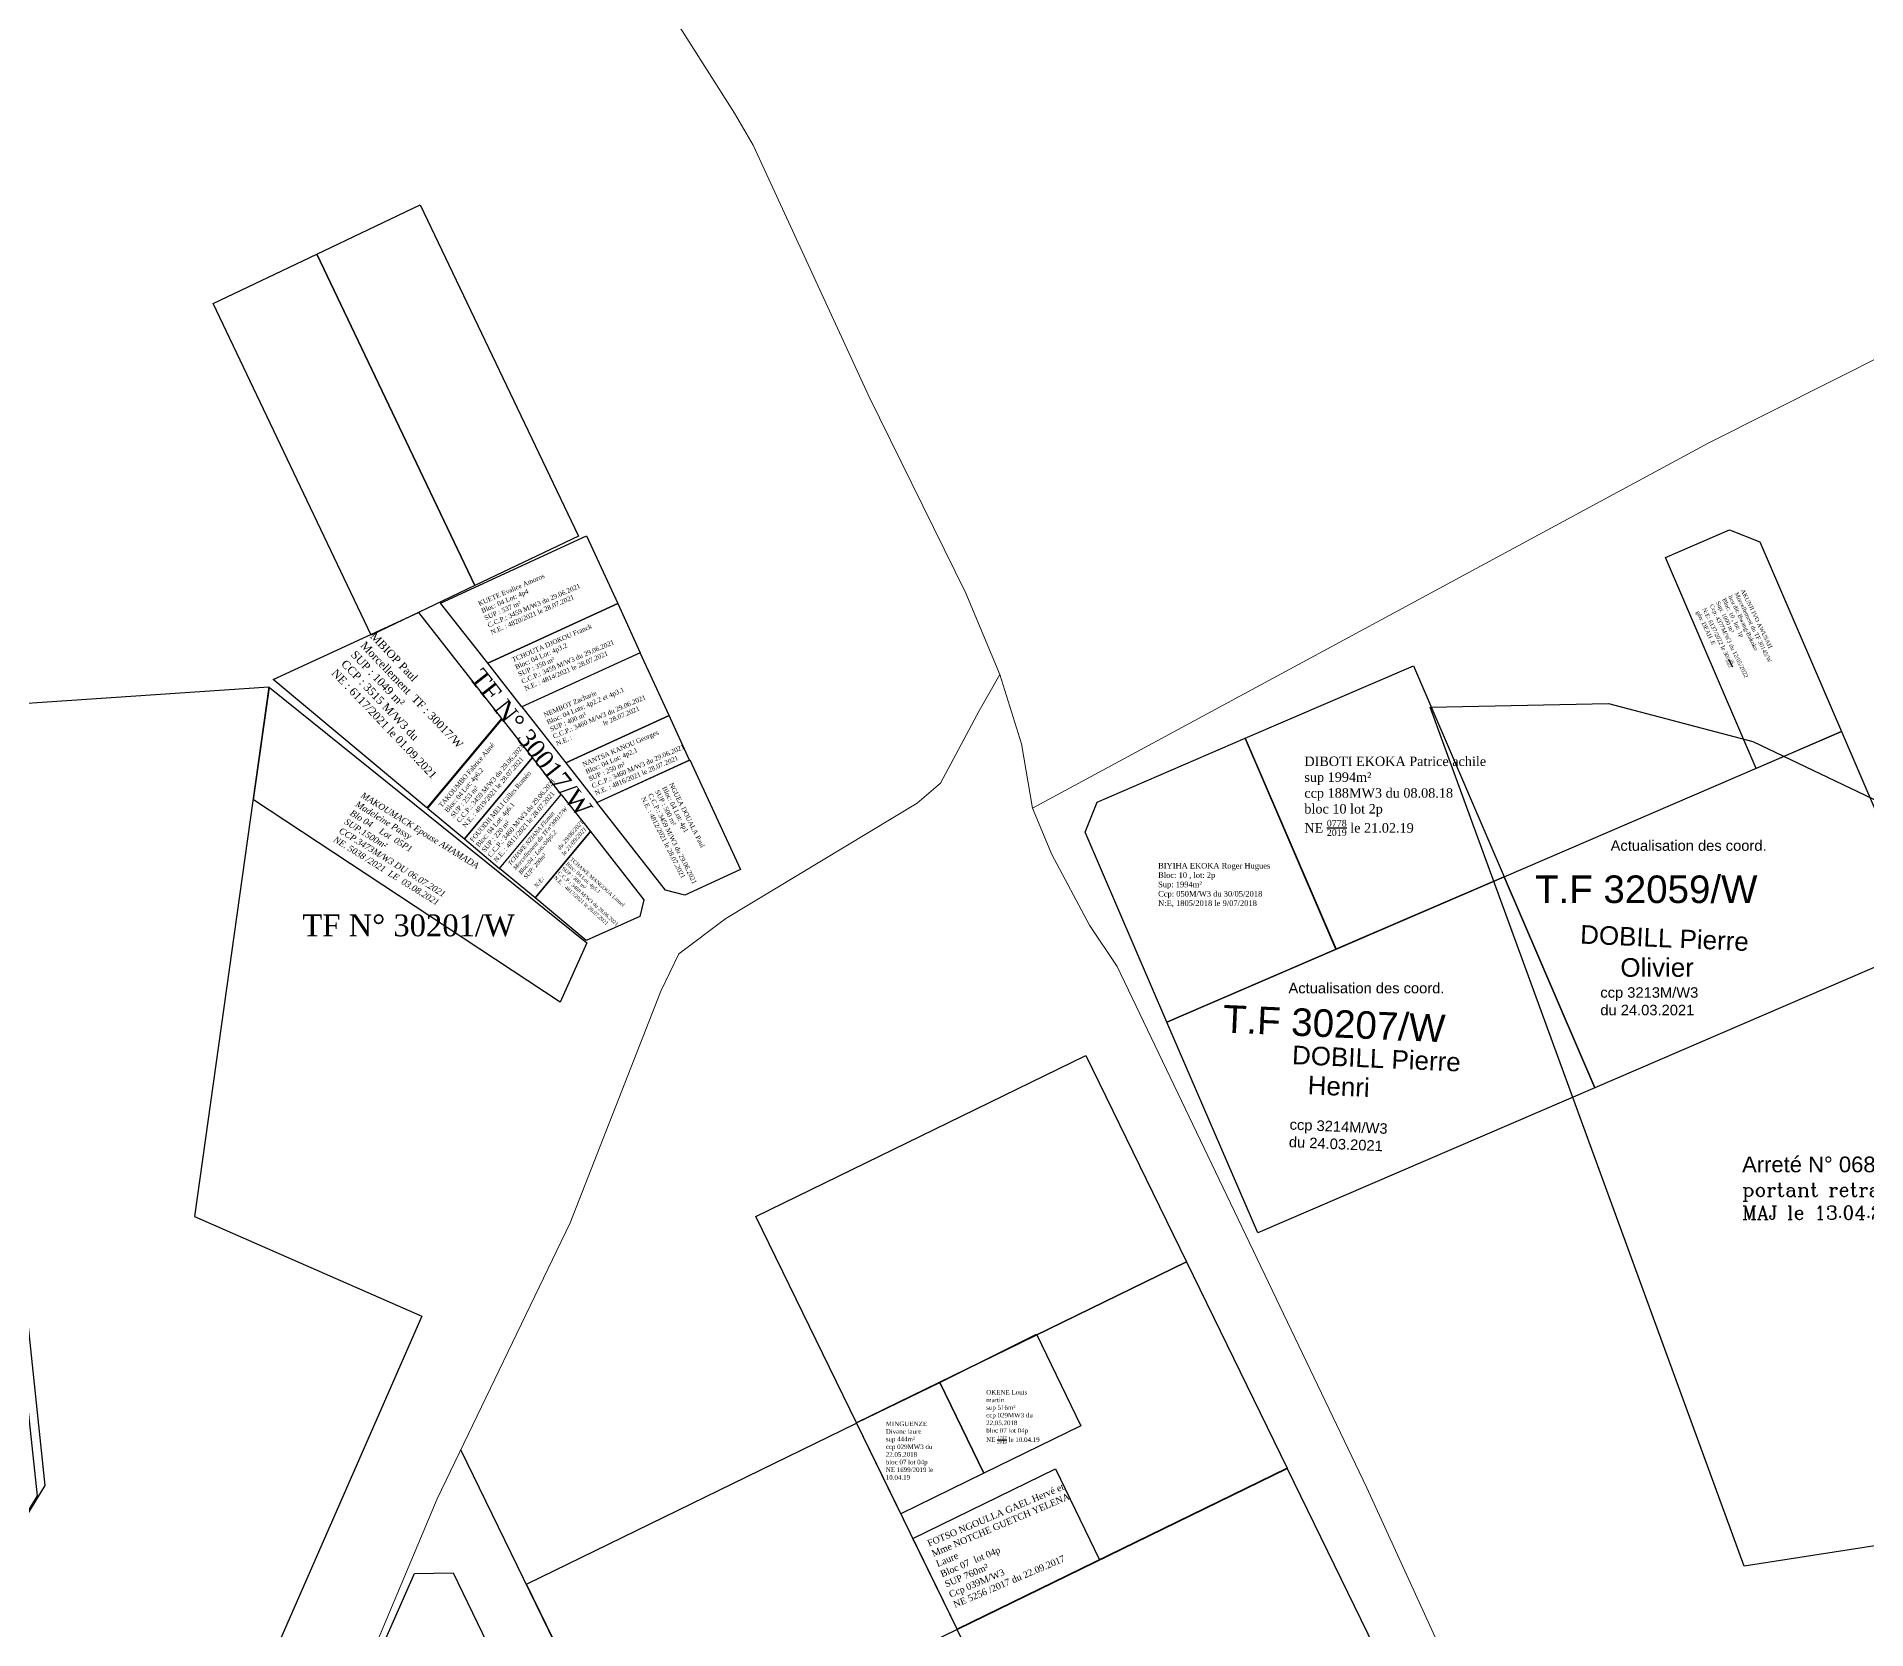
# Model space of a CAD drawing. Header units: millimetres. Extents: x 590121 to 927379, y 438565 to 1441738.
# Drawn here: x 591785.9 to 592184.5, y 441108.4 to 441455.2 of the extents above; entities that cross this region are included whole.
import ezdxf

# ---------------------------------------------------------------- set-up
doc = ezdxf.new("R2010")
doc.units = ezdxf.units.MM
doc.header["$LTSCALE"] = 10
for name, color, linetype in [('end maj 26 02 2021', 30, 'Continuous'), ('MAJ AOUT 2021', 7, 'Continuous'), ('MAJ JAN 2022', 12, 'Continuous'), ('MAJ JUILLET 2021', 7, 'Continuous'), ('MAJ SEP 2021', 6, 'Continuous'), ('TF ANNULE-RETIRE', 6, 'Continuous')]:
    doc.layers.add(name, color=color, linetype=linetype)
doc.layers.add('MAJ APRES LE 13.01.2023', color=222, linetype='Continuous', lineweight=30)
doc.layers.add('Roads_others', color=24, linetype='Continuous', lineweight=9)
doc.styles.get("Standard").update_dxf_attribs({"font": 'arial.ttf'})
doc.styles.add('Times 1.0', font='times.ttf', dxfattribs={"width": 0.99, "height": 1})

msp = doc.modelspace()

# ---------------------------------------------------------------- linework, layer by layer
msp.add_line((591936.47, 441028.32), (591878.35, 441147.47))
at = {"flags": 128}
msp.add_lwpolyline([(591654.45, 440920.52), (591787.8, 441139.7), (591752.09, 441479.48)], dxfattribs=at)
msp.add_lwpolyline([(591654.45, 440920.52), (591787.8, 441139.7), (591752.09, 441479.48)], dxfattribs=at)
msp.add_lwpolyline([(591654.45, 440920.52), (591787.8, 441139.7), (591752.09, 441479.48)], dxfattribs=at)
at = {"color": 150, "linetype": 'ByBlock', "lineweight": -3, "ltscale": 0.0014, "flags": 128}
for points in [[(592179.07, 441303.88), (592198.82, 441257.94), (592125.32, 441226.34), (592105.57, 441272.27)], [(592179.07, 441303.88), (592198.82, 441257.94), (592125.32, 441226.34), (592105.57, 441272.27)], [(592105.58, 441272.26), (592125.34, 441226.34), (592051.92, 441194.7), (592032.09, 441240.64)], [(592105.58, 441272.26), (592125.34, 441226.34), (592051.92, 441194.7), (592032.09, 441240.64)]]:
    msp.add_lwpolyline(points, close=True, dxfattribs=at)
at = {"flags": 128}
for points in [[(592014.47, 441233.35), (592036.4, 441188.42), (591964.5, 441153.34), (591942.57, 441198.28)], [(592036.4, 441188.42), (592058.32, 441143.48), (591986.42, 441108.4), (591964.5, 441153.34)], [(591964.53, 441153.27), (591986.45, 441108.34), (591914.55, 441073.26), (591892.63, 441118.2)], [(592058.35, 441143.41), (592080.27, 441098.47), (592008.37, 441063.4), (591986.45, 441108.34)]]:
    msp.add_lwpolyline(points, close=True, dxfattribs=at)
at = {"layer": 'end maj 26 02 2021', "color": 150, "lineweight": -3, "flags": 128}
for points in [[(591869.5, 441418.62), (591903.95, 441346.42), (591881.39, 441335.66), (591846.95, 441407.86)], [(591869.5, 441418.62), (591903.95, 441346.42), (591881.39, 441335.66), (591846.95, 441407.86)], [(592085.81, 441318.19), (592105.58, 441272.26), (592068.95, 441256.49), (592049.19, 441302.42)], [(592085.81, 441318.19), (592105.58, 441272.26), (592068.95, 441256.49), (592049.19, 441302.42)], [(592003.73, 441172.64), (592013.37, 441152.69), (591992.28, 441142.4), (591982.64, 441162.17)], [(592003.73, 441172.64), (592013.37, 441152.69), (591992.28, 441142.4), (591982.64, 441162.17)], [(591982.64, 441162.17), (591992.28, 441142.4), (591974.14, 441133.55), (591964.5, 441153.33)], [(591982.64, 441162.17), (591992.28, 441142.4), (591974.14, 441133.55), (591964.5, 441153.33)]]:
    msp.add_lwpolyline(points, close=True, dxfattribs=at)
at = {"layer": 'end maj 26 02 2021', "color": 150}
for points in [[(591846.95, 441407.86), (591881.39, 441335.66), (591858.82, 441324.9), (591824.38, 441397.1)], [(591846.95, 441407.86), (591881.39, 441335.66), (591858.82, 441324.9), (591824.38, 441397.1)], [(592049.19, 441302.42), (592068.96, 441256.49), (592032.1, 441240.63), (592014.31, 441281.96), (592016.93, 441288.53)], [(592049.19, 441302.42), (592068.96, 441256.49), (592032.1, 441240.63), (592014.31, 441281.96), (592016.93, 441288.53)]]:
    msp.add_lwpolyline(points, close=True, dxfattribs=at)
at = {"layer": 'end maj 26 02 2021', "color": 150, "flags": 128}
msp.add_lwpolyline([(592007.83, 441143.31), (592017.47, 441123.55), (591986.42, 441108.4), (591976.78, 441128.16)], close=True, dxfattribs=at)
msp.add_lwpolyline([(592007.83, 441143.31), (592017.47, 441123.55), (591986.42, 441108.4), (591976.78, 441128.16)], close=True, dxfattribs=at)
at = {"layer": 'end maj 26 02 2021', "color": 150, "linetype": 'ByBlock', "lineweight": -3, "ltscale": 0.0014, "flags": 128}
msp.add_lwpolyline([(591868.26, 441120.53), (591876.65, 441120.68), (591899.75, 441072.94), (591872.74, 441059.88), (591872.43, 441081.39), (591854.55, 441089.4), (591868.26, 441120.53)], dxfattribs=at)
msp.add_lwpolyline([(591868.26, 441120.53), (591876.65, 441120.68), (591899.75, 441072.94), (591872.74, 441059.88), (591872.43, 441081.39), (591854.55, 441089.4), (591868.26, 441120.53)], dxfattribs=at)
at = {"layer": 'MAJ AOUT 2021', "lineweight": -3, "flags": 128}
msp.add_lwpolyline([(591928.22, 441297.7), (591939.22, 441273.86), (591927.12, 441268.28), (591922.9, 441269.34), (591907.96, 441288.42)], close=True, dxfattribs=at)
msp.add_lwpolyline([(591928.22, 441297.7), (591939.22, 441273.86), (591927.12, 441268.28), (591922.9, 441269.34), (591907.96, 441288.42)], close=True, dxfattribs=at)
at = {"layer": 'MAJ APRES LE 13.01.2023', "color": 232, "lineweight": 30, "flags": 128}
msp.add_lwpolyline([(591836.51, 441313.66), (591820.35, 441198.27), (591869.85, 441176.57), (591678.81, 440740.62), (591671.82, 440736.31), (591585.35, 440741.11), (591653.15, 440918.06), (591786.1, 441137.48), (591767.76, 441309.01)], close=True, dxfattribs=at)
at = {"layer": 'MAJ JAN 2022', "color": 3, "ltscale": 0.0014, "flags": 128}
msp.add_lwpolyline([(592154.69, 441347.82), (592161.27, 441345.21), (592179.07, 441303.88), (592160.47, 441295.87), (592140.69, 441341.79)], close=True, dxfattribs=at)
at = {"layer": 'MAJ JUILLET 2021', "flags": 128}
for points in [[(591905.73, 441346.53), (591912.5, 441331.75), (591884.18, 441318.77), (591873.92, 441331.87)], [(591905.73, 441346.53), (591912.5, 441331.75), (591884.18, 441318.77), (591873.92, 441331.87)], [(591912.5, 441331.75), (591917.4, 441321.05), (591891.64, 441309.25), (591884.18, 441318.77)], [(591912.5, 441331.75), (591917.4, 441321.05), (591891.64, 441309.25), (591884.18, 441318.77)], [(591901.2, 441297.05), (591923.68, 441307.35), (591917.4, 441321.05), (591891.64, 441309.25)], [(591901.2, 441297.05), (591923.68, 441307.35), (591917.4, 441321.05), (591891.64, 441309.25)], [(591871.1, 441287.19), (591879.12, 441280.5), (591893.92, 441298.23), (591887.33, 441306.64)], [(591871.1, 441287.19), (591879.12, 441280.5), (591893.92, 441298.23), (591887.33, 441306.64)], [(591907.96, 441288.42), (591928.12, 441297.66), (591923.68, 441307.35), (591901.2, 441297.05)], [(591907.96, 441288.42), (591928.12, 441297.66), (591923.68, 441307.35), (591901.2, 441297.05)], [(591879.12, 441280.5), (591886.78, 441274.1), (591900.22, 441290.19), (591893.92, 441298.23)], [(591879.12, 441280.5), (591886.78, 441274.1), (591900.22, 441290.19), (591893.92, 441298.23)], [(591906.56, 441282.1), (591918.21, 441267.23), (591917.32, 441263.64), (591905.61, 441258.38), (591894.5, 441267.66)], [(591906.56, 441282.1), (591918.21, 441267.23), (591917.32, 441263.64), (591905.61, 441258.38), (591894.5, 441267.66)]]:
    msp.add_lwpolyline(points, close=True, dxfattribs=at)
at = {"layer": 'MAJ JUILLET 2021', "color": 150, "lineweight": -3, "flags": 128}
msp.add_lwpolyline([(591836.68, 441313.49), (591905.79, 441257.87), (591899.94, 441244.99), (591833.18, 441289.04)], close=True, dxfattribs=at)
msp.add_lwpolyline([(591836.68, 441313.49), (591905.79, 441257.87), (591899.94, 441244.99), (591833.18, 441289.04)], close=True, dxfattribs=at)
at = {"layer": 'MAJ SEP 2021', "flags": 128}
msp.add_lwpolyline([(591869.1, 441329.8), (591887.18, 441306.71), (591887.18, 441306.71), (591870.94, 441287.27), (591837.46, 441315.23)], close=True, dxfattribs=at)
msp.add_lwpolyline([(591869.1, 441329.8), (591887.18, 441306.71), (591887.18, 441306.71), (591870.94, 441287.27), (591837.46, 441315.23)], close=True, dxfattribs=at)
at = {"layer": 'MAJ SEP 2021', "color": 150, "flags": 128}
msp.add_lwpolyline([(591900.22, 441290.19), (591906.56, 441282.1), (591894.5, 441267.65), (591886.78, 441274.1)], close=True, dxfattribs=at)
msp.add_lwpolyline([(591900.22, 441290.19), (591906.56, 441282.1), (591894.5, 441267.65), (591886.78, 441274.1)], close=True, dxfattribs=at)
at = {"layer": 'Roads_others'}
for points in [[(591922.6, 441462.66), (591937.95, 441438.56), (591941.99, 441431.62), (591967.2, 441376.93), (591988.32, 441334.06), (591995.7, 441316.31), (592000.48, 441301.24), (592002.87, 441287.19), (592007.06, 441277.13), (592015.25, 441261.76), (592021.3, 441252.75), (592075.68, 441139.22), (592119.25, 441044.01), (592148.78, 440989.02), (592171.16, 440950.3), (592207.86, 440872.55), (592239.79, 440805.43), (592265.15, 440763.46), (592293.01, 440694.24)], [(592002.87, 441287.19), (592150.19, 441366.75), (592242.76, 441413.29), (592277.88, 441428.12), (592312.56, 441440.72), (592355.58, 441443.27), (592492.1, 441450.36)], [(591995.7, 441316.31), (591991.24, 441308.4), (591982.84, 441292.64), (591977.71, 441288.27), (591936.05, 441263.17), (591925.78, 441255.46), (591921.92, 441247.32), (591902.17, 441196.87), (591873.2, 441136.79), (591849.87, 441081.31), (591827.3, 441029.53), (591801, 440973.74), (591776.49, 440917.81), (591736.83, 440822.38), (591705.04, 440758.31), (591702.66, 440749.29), (591702.82, 440738.93), (591704.91, 440734.35), (591722.19, 440724.2)]]:
    msp.add_lwpolyline(points, dxfattribs=at)
at = {"layer": 'TF ANNULE-RETIRE', "color": 251, "lineweight": 30, "flags": 128}
msp.add_lwpolyline([(592089.48, 441309.18), (592128.33, 441310.01), (592159.78, 441301.73), (592236.34, 441265.12), (592238.11, 441260.34), (592333.24, 441261.13), (592340.71, 441247.19), (592316.06, 441146.73), (592157.88, 441122.15)], close=True, dxfattribs=at)

# ---------------------------------------------------------------- texts
at = {"color": 7, "insert": (591857.15, 441290.8), "char_height": 1.36, "width": 38.811, "attachment_point": 1, "rotation": 328.1575}
msp.add_mtext('{\\fTimes New Roman|b0|i1|c0|p18;MAKOUMACK Epouse AHAMADA Madeleine Passy\\PBlo 04    Lot  05P1\\PSUP.1500m²\\PCCP.3473M/W3 DU 06.07.2021\\PNE. 5038 /2021  LE  03.08.2021}', dxfattribs=at)
msp.add_mtext('{\\fTimes New Roman|b0|i1|c0|p18;MAKOUMACK Epouse AHAMADA Madeleine Passy\\PBlo 04    Lot  05P1\\PSUP.1500m²\\PCCP.3473M/W3 DU 06.07.2021\\PNE. 5038 /2021  LE  03.08.2021}', dxfattribs=at)
at = {"layer": 'end maj 26 02 2021', "color": 1, "linetype": 'ByBlock'}
msp.add_text('   T.F 32059/W', height=6, dxfattribs=at).set_placement((592105.32, 441266.55))
msp.add_text('   T.F 32059/W', height=6, dxfattribs=at).set_placement((592105.32, 441266.55))
at = {"layer": 'end maj 26 02 2021', "color": 0, "linetype": 'ByBlock'}
for s, height, rotation, p in [('DOBILL Pierre ', 4.0454, 357.4385, (592122.07, 441257.73)), ('DOBILL Pierre ', 4.0454, 357.4385, (592122.07, 441257.73)), ('DOBILL Pierre ', 4.0454, 357.4574, (592059.32, 441231.48)), ('DOBILL Pierre ', 4.0454, 357.4574, (592059.32, 441231.48)), ('Henri', 4.045, 357.4574, (592062.72, 441224.91)), ('Henri', 4.045, 357.4574, (592062.72, 441224.91))]:
    msp.add_text(s, height=height, rotation=rotation, dxfattribs=at).set_placement(p)
msp.add_text(' Olivier', height=4.045, dxfattribs=at).set_placement((592129.33, 441250.49))
msp.add_text(' Olivier', height=4.045, dxfattribs=at).set_placement((592129.33, 441250.49))
at = {"layer": 'end maj 26 02 2021', "color": 1, "linetype": 'ByBlock'}
msp.add_text('   T.F 30207/W', height=6, rotation=357.4574, dxfattribs=at).set_placement((592037.24, 441238.68))
msp.add_text('   T.F 30207/W', height=6, rotation=357.4574, dxfattribs=at).set_placement((592037.24, 441238.68))
at = {"layer": 'end maj 26 02 2021', "color": 3, "insert": (592157.9, 441335.02), "char_height": 0.9, "attachment_point": 1, "rotation": 295.8391}
msp.add_mtext_dynamic_manual_height_columns('\\A1;{\\fTimes New Roman|b0|i0|c0|p18;AKUNJI IVO AWUSAH\\PMorcellement du TF 30145/W\\Plieu dit: Bwang-Bakoko\\PBloc: 10 , lot: 1p\\PSup: 1000 m²\\PCcp: 4377M/W3 du 12/05/2022\\PN:E: 6137/2022 le 30/\\H0.7x;\\S05/2022;\\H1.429x;\\Pgéo: DEAH .E}', width=82.0988, gutter_width=12.5, heights=[33.23], dxfattribs=at)
at = {"layer": 'end maj 26 02 2021', "color": 1, "linetype": 'ByBlock', "lineweight": -3, "ltscale": 0.0014, "insert": (591883.16, 441318), "char_height": 4, "width": 75.5369, "attachment_point": 1, "rotation": 308.2005, "style": 'Times 1.0'}
msp.add_mtext('TF N° 30017/W', dxfattribs=at)
msp.add_mtext('TF N° 30017/W', dxfattribs=at)
at = {"layer": 'end maj 26 02 2021', "color": 150, "linetype": 'ByBlock', "lineweight": -3, "ltscale": 0.0014, "attachment_point": 1, "style": 'Times 1.0'}
for s, insert, char_height, width in [('\\A1;DIBOTI EKOKA Patrice achile\\Psup 1994m²\\Pccp 188MW3 du 08.08.18\\Pbloc 10 lot 2p\\PNE {\\H0.7x;\\S0778/2019;} le 21.02.19', (592062.06, 441298.45), 2.0688, 37.6757), ('\\A1;DIBOTI EKOKA Patrice achile\\Psup 1994m²\\Pccp 188MW3 du 08.08.18\\Pbloc 10 lot 2p\\PNE {\\H0.7x;\\S0778/2019;} le 21.02.19', (592062.06, 441298.45), 2.0688, 37.6757), ('\\A1;OKENE Louis martin\\Psup 516m²\\Pccp 029MW3 du 22.05.2018\\Pbloc 07 lot 04p\\PNE {\\H0.7x;\\S1747/2019;} le 10.04.19', (591992.76, 441160.52), 1, 11.6207), ('\\A1;OKENE Louis martin\\Psup 516m²\\Pccp 029MW3 du 22.05.2018\\Pbloc 07 lot 04p\\PNE {\\H0.7x;\\S1747/2019;} le 10.04.19', (591992.76, 441160.52), 1, 11.6207), ('\\A1;MINGUENZE Divane laure\\P{\\fTimes New Roman|b0|i0|c186|p18;sup }444{\\fTimes New Roman|b0|i0|c186|p18;m²\\Pccp 029MW3 du 22.05.2018\\Pbloc 07 lot 04p\\PNE }1699/2019{\\fTimes New Roman|b0|i0|c186|p18; le 10.04.19}', (591970.89, 441153.64), 1, 11.6207), ('\\A1;MINGUENZE Divane laure\\P{\\fTimes New Roman|b0|i0|c186|p18;sup }444{\\fTimes New Roman|b0|i0|c186|p18;m²\\Pccp 029MW3 du 22.05.2018\\Pbloc 07 lot 04p\\PNE }1699/2019{\\fTimes New Roman|b0|i0|c186|p18; le 10.04.19}', (591970.89, 441153.64), 1, 11.6207)]:
    msp.add_mtext(s, dxfattribs=dict(at, insert=insert, char_height=char_height, width=width))
at = {"layer": 'end maj 26 02 2021', "color": 0, "linetype": 'ByBlock', "char_height": 2.2907, "width": 52.5269, "attachment_point": 1}
for s, insert in [('{\\C7;Actualisation des coord.}', (592128.77, 441280.21)), ('{\\C7;Actualisation des coord.}', (592128.77, 441280.21)), ('{\\C7;Actualisation des coord.}', (592058.6, 441249.17)), ('{\\C7;Actualisation des coord.}', (592058.6, 441249.17)), ('{\\C7;ccp 3213M/W3\\Pdu 24.03.2021}', (592126.53, 441248.21)), ('{\\C7;ccp 3213M/W3\\Pdu 24.03.2021}', (592126.53, 441248.21))]:
    msp.add_mtext(s, dxfattribs=dict(at, insert=insert))
at = {"layer": 'end maj 26 02 2021', "insert": (592030.21, 441275.28), "char_height": 1.2213, "attachment_point": 1}
msp.add_mtext_dynamic_manual_height_columns('{\\fTimes New Roman|b0|i0|c0|p18;BIYIHA EKOKA Roger Hugues\\PBloc: 10 , lot: 2p\\PSup: 1994m²\\PCcp: 050M/W3 du 30/05/2018\\PN:E, 1805/2018 le 9/07/2018}', width=82.0988, gutter_width=12.5, heights=[33.23], dxfattribs=at)
msp.add_mtext_dynamic_manual_height_columns('{\\fTimes New Roman|b0|i0|c0|p18;BIYIHA EKOKA Roger Hugues\\PBloc: 10 , lot: 2p\\PSup: 1994m²\\PCcp: 050M/W3 du 30/05/2018\\PN:E, 1805/2018 le 9/07/2018}', width=82.0988, gutter_width=12.5, heights=[33.23], dxfattribs=at)
at = {"layer": 'end maj 26 02 2021', "color": 1, "linetype": 'ByBlock', "lineweight": -3, "ltscale": 0.0014, "insert": (591843.82, 441264.06), "char_height": 4.7507, "width": 143.0649, "attachment_point": 1, "style": 'Times 1.0'}
msp.add_mtext('{\\fTimes New Roman|b0|i0|c186|p18;TF N° 30}201{\\fTimes New Roman|b0|i0|c186|p18;/W}', dxfattribs=at)
msp.add_mtext('{\\fTimes New Roman|b0|i0|c186|p18;TF N° 30}201{\\fTimes New Roman|b0|i0|c186|p18;/W}', dxfattribs=at)
at = {"layer": 'end maj 26 02 2021', "color": 0, "linetype": 'ByBlock', "insert": (592058.92, 441219.5), "char_height": 2.2907, "width": 52.5269, "attachment_point": 1, "rotation": 357.4574}
msp.add_mtext('{\\fArial|b0|i0|c186|p34;\\C7;ccp 321\\fArial|b0|i0|c0|p34;4\\fArial|b0|i0|c186|p34;M/W3\\Pdu 24.03.2021}', dxfattribs=at)
msp.add_mtext('{\\fArial|b0|i0|c186|p34;\\C7;ccp 321\\fArial|b0|i0|c0|p34;4\\fArial|b0|i0|c186|p34;M/W3\\Pdu 24.03.2021}', dxfattribs=at)
at = {"layer": 'end maj 26 02 2021', "color": 150, "linetype": 'ByBlock', "lineweight": -3, "ltscale": 0.0014, "insert": (591979.75, 441127.7), "char_height": 1.4483, "width": 32.4707, "attachment_point": 1, "rotation": 22.964, "style": 'Times 1.0'}
msp.add_mtext('FOTSO NGOULLA GAEL Hervé et \\PMme NOTCHE GUETCH YELENA Laure \\PBloc 07  lot 04p\\PSUP 760m²\\PCcp 039M/W3 \\PNE 5256 /2017 du 22.09.2017', dxfattribs=at)
msp.add_mtext('FOTSO NGOULLA GAEL Hervé et \\PMme NOTCHE GUETCH YELENA Laure \\PBloc 07  lot 04p\\PSUP 760m²\\PCcp 039M/W3 \\PNE 5256 /2017 du 22.09.2017', dxfattribs=at)
at = {"layer": 'MAJ JUILLET 2021', "attachment_point": 1}
for s, width, insert, char_height, rotation in [('{\\fTimes New Roman|b0|i0|c0|p18;KUETE Evalice Amoros\\PBloc: 04 Lot: 4p4\\PSUP : 537 m²\\PC.C.P.: 3459 M/W3 du 29.06.2021\\PN.E. : 4820/2021 le 28.07.2021  }', 23.3564, (591881.97, 441332.17), 1.0208, 23.4065), ('{\\fTimes New Roman|b0|i0|c0|p18;KUETE Evalice Amoros\\PBloc: 04 Lot: 4p4\\PSUP : 537 m²\\PC.C.P.: 3459 M/W3 du 29.06.2021\\PN.E. : 4820/2021 le 28.07.2021  }', 23.3564, (591881.97, 441332.17), 1.0208, 23.4065), ('{\\fTimes New Roman|b0|i0|c0|p18;TCHOUTA DJOKOU Franck\\PBloc: 04 Lot: 4p3.2\\PSUP : 350 m²\\PC.C.P.: 3459 M/W3 du 29.06.2021\\PN.E. : 4814/2021 le 28.07.2021  }', 23.3564, (591889.33, 441319.92), 1.0208, 23.4065), ('{\\fTimes New Roman|b0|i0|c0|p18;TCHOUTA DJOKOU Franck\\PBloc: 04 Lot: 4p3.2\\PSUP : 350 m²\\PC.C.P.: 3459 M/W3 du 29.06.2021\\PN.E. : 4814/2021 le 28.07.2021  }', 23.3564, (591889.33, 441319.92), 1.0208, 23.4065), ('{\\fTimes New Roman|b0|i0|c0|p18;NEMBOT Zacharie\\PBloc: 04 Lots: 4p2.2 et 4p3.1\\PSUP : 400 m²\\PC.C.P.: 3460 M/W3 du 29.06.2021\\PN.E. : 4815/2021 le 28.07.2021  }', 23.3564, (591896.22, 441307.92), 1.0208, 23.4065), ('{\\fTimes New Roman|b0|i0|c0|p18;NEMBOT Zacharie\\PBloc: 04 Lots: 4p2.2 et 4p3.1\\PSUP : 400 m²\\PC.C.P.: 3460 M/W3 du 29.06.2021\\PN.E. : 4815/2021 le 28.07.2021  }', 23.3564, (591896.22, 441307.92), 1.0208, 23.4065), ('{\\fTimes New Roman|b0|i0|c0|p18;NANTSA KANOU Georges\\PBloc: 04 Lot: 4p2.1\\PSUP : 250 m²\\PC.C.P.: 3460 M/W3 du 29.06.2021\\PN.E. : 4816/2021 le 28.07.2021  }', 20.9935, (591904.66, 441297.14), 1.0208, 23.4065), ('{\\fTimes New Roman|b0|i0|c0|p18;NANTSA KANOU Georges\\PBloc: 04 Lot: 4p2.1\\PSUP : 250 m²\\PC.C.P.: 3460 M/W3 du 29.06.2021\\PN.E. : 4816/2021 le 28.07.2021  }', 20.9935, (591904.66, 441297.14), 1.0208, 23.4065), ('{\\fTimes New Roman|b0|i0|c0|p18;TAKOUMBO Fabrice Aimé\\PBloc: 04 Lot: 4p6.2\\PSUP : 253 m²\\PC.C.P.: 3459 M/W3 du 29.06.2021\\PN.E. : 4819/2021 le 28.07.2021  }', 21.1085, (591873.39, 441287.92), 1.0208, 49.703), ('{\\fTimes New Roman|b0|i0|c0|p18;TAKOUMBO Fabrice Aimé\\PBloc: 04 Lot: 4p6.2\\PSUP : 253 m²\\PC.C.P.: 3459 M/W3 du 29.06.2021\\PN.E. : 4819/2021 le 28.07.2021  }', 21.1085, (591873.39, 441287.92), 1.0208, 49.703), ('{\\fTimes New Roman|b0|i0|c0|p18;FOUODJI MELI Gilles Roméo\\PBloc: 04 Lot: 4p6.1\\PSUP : 220 m²\\PC.C.P.: 3460 M/W3 du 29.06.2021\\PN.E. : 4811/2021 le 28.07.2021  }', 21.1085, (591880.18, 441280.39), 1.0208, 49.703), ('{\\fTimes New Roman|b0|i0|c0|p18;FOUODJI MELI Gilles Roméo\\PBloc: 04 Lot: 4p6.1\\PSUP : 220 m²\\PC.C.P.: 3460 M/W3 du 29.06.2021\\PN.E. : 4811/2021 le 28.07.2021  }', 21.1085, (591880.18, 441280.39), 1.0208, 49.703), ('{\\fTimes New Roman|b0|i0|c0|p18;NGUEA DOUALA Paul\\PBloc: 04 Lot: 4p1\\PSUP : 500 m²\\PC.C.P.: 3459 M/W3 du 29.06.2021\\PN.E. : 4812/2021 le 28.07.2021  }', 21.2838, (591924.55, 441292.87), 1.0208, 296.6726), ('{\\fTimes New Roman|b0|i0|c0|p18;NGUEA DOUALA Paul\\PBloc: 04 Lot: 4p1\\PSUP : 500 m²\\PC.C.P.: 3459 M/W3 du 29.06.2021\\PN.E. : 4812/2021 le 28.07.2021  }', 21.2838, (591924.55, 441292.87), 1.0208, 296.6726), ('{\\fTimes New Roman|b0|i0|c0|p18;TCHAWE MANGOUA Lionel\\PBloc: 04 Lot: 4p5.1\\PSUP : 300 m²\\PC.C.P.: 3460 M/W3 du 29.06.2021\\PN.E. : 4817/2021 le 28.07.2021  }', 16.5661, (591902.57, 441276.55), 0.8035, 318.3724), ('{\\fTimes New Roman|b0|i0|c0|p18;TCHAWE MANGOUA Lionel\\PBloc: 04 Lot: 4p5.1\\PSUP : 300 m²\\PC.C.P.: 3460 M/W3 du 29.06.2021\\PN.E. : 4817/2021 le 28.07.2021  }', 16.5661, (591902.57, 441276.55), 0.8035, 318.3724)]:
    msp.add_mtext_dynamic_manual_height_columns(s, width=width, gutter_width=12.5, heights=[0], dxfattribs=dict(at, insert=insert, char_height=char_height, rotation=rotation))
at = {"layer": 'MAJ SEP 2021', "insert": (591859.71, 441325.71), "char_height": 1.7425, "attachment_point": 1, "rotation": 313.6342}
msp.add_mtext_dynamic_manual_height_columns('{\\fTimes New Roman|b0|i0|c0|p18;MBIOP Paul    \\PMorcellement  TF : 30017/W\\PSUP : 1049 m²\\PCCP : 3515 M/W3 du 22.07.2021\\PNE : 6117/2021 le 01.09.2021}', width=34.7985, gutter_width=12.5, heights=[0], dxfattribs=at)
msp.add_mtext_dynamic_manual_height_columns('{\\fTimes New Roman|b0|i0|c0|p18;MBIOP Paul    \\PMorcellement  TF : 30017/W\\PSUP : 1049 m²\\PCCP : 3515 M/W3 du 22.07.2021\\PNE : 6117/2021 le 01.09.2021}', width=34.7985, gutter_width=12.5, heights=[0], dxfattribs=at)
at = {"layer": 'MAJ SEP 2021', "color": 7, "insert": (591888.48, 441275.22), "char_height": 0.9, "attachment_point": 1, "rotation": 49.6517}
msp.add_mtext_dynamic_manual_height_columns('{\\fTimes New Roman|b0|i1|c0|p18;TCHAWE NZIANA Flomin\\P\\C1;Morcellement du TFn°30017/W\\P\\C7;Bloc:04 ; Lots:04p5.2\\PSUP: 200m²\\PCCP:3459M/W3 du 29/06/2021\\PN:E: 6461/2021 le 21/09/2021}', width=53.6759, gutter_width=12.5, heights=[27.44], dxfattribs=at)
msp.add_mtext_dynamic_manual_height_columns('{\\fTimes New Roman|b0|i1|c0|p18;TCHAWE NZIANA Flomin\\P\\C1;Morcellement du TFn°30017/W\\P\\C7;Bloc:04 ; Lots:04p5.2\\PSUP: 200m²\\PCCP:3459M/W3 du 29/06/2021\\PN:E: 6461/2021 le 21/09/2021}', width=53.6759, gutter_width=12.5, heights=[27.44], dxfattribs=at)
at = {"layer": 'TF ANNULE-RETIRE', "color": 251, "lineweight": 30, "insert": (592157.41, 441211.34), "char_height": 3, "width": 166.2593, "attachment_point": 1}
msp.add_mtext('{\\H1.143x;Arreté N° 0683/Y.7/MINDCAF/SG/D6/S200/ASERB du 21.03.2023\\Fromanc|c0;\\H0.875x;\\C1; \\Pportant retrait du Titre Foncier N° 32825/W\\PMAJ le 13.04.2023}', dxfattribs=at)

doc.saveas('drawing.dxf')
